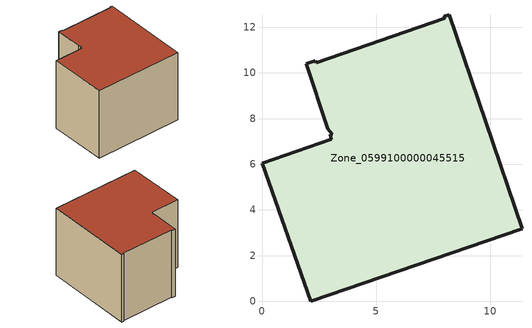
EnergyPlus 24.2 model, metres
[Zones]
Zone_0599100000045515
 floor ground (C_G): 2.89,7.56 1.95,10.41 2.33,10.54 2.37,10.44 8,12.4 7.98,12.47 8.2,12.55 11.39,3.18 2.13,0 0,6.04 3.04,7.1 2.98,7.28 3.07,7.33 z0
 wall outside (C_F): 2.13,0 11.39,3.18 8.2,12.55 7.98,12.47 8,12.4 2.37,10.44 2.33,10.54 1.95,10.41 2.89,7.56 3.07,7.33 2.98,7.28 3.04,7.1 0,6.04 2.13,0 z0:7.93
 roof outside (C_R): 8,12.4 2.37,10.44 2.33,10.54 1.95,10.41 2.89,7.56 3.07,7.33 2.98,7.28 3.04,7.1 0,6.04 2.13,0 11.39,3.18 8.2,12.55 7.98,12.47 z7.93
[BUILDING]
Pand.0599100000045515: North Axis=0; Terrain=City; Loads Convergence Tolerance Value=0.04; Temperature Convergence Tolerance Value=0.4; Solar Distribution=FullExterior; Maximum Number of Warmup Days=25; Minimum Number of Warmup Days=1
[Site:Location]
Rotterdam.The.Hague.AP_ZH_NLD Design_Conditions: Latitude=51.96; Longitude=4.45; Time Zone=1; Elevation=-4.5
[SITE:GROUNDTEMPERATURE:BUILDINGSURFACE]
18, 18, 18, 18, 18, 18, 18, 18, 18, 18, 18, 18
[MATERIAL] Thermal Absorptance=0.9; Solar Absorptance=0.7; Visible Absorptance=0.7
Name | Roughness | Thickness | Conductivity | Density | Specific Heat
G.TC.1946-1964 | MediumSmooth | 0.15 | 1 | 540 | 1210
F.TC.1946-1964 | Rough | 0.3 | 0.857143 | 1920 | 840
R.TC.1946-1964 | MediumRough | 0.2 | 0.235294 | 1500 | 1000
[CONSTRUCTION]
C_G: G.TC.1946-1964
C_F: F.TC.1946-1964
C_R: R.TC.1946-1964
[ZONE]
Zone_0599100000045515: Type=1; Multiplier=1; Ceiling Height=Autocalculate; Volume=Autocalculate; Floor Area=autocalculate; Part of Total Floor Area=Yes
[ZONEINFILTRATION:DESIGNFLOWRATE]
Infil_Zone_0599100000045515: Zone or ZoneList or Space or SpaceList=Zone_0599100000045515; Schedule=AlwaysOn; Design Flow Rate Calculation Method=Flow/Area; Flow Rate per Floor Area=0.003; Constant Term Coefficient=1; Temperature Term Coefficient=0; Velocity Term Coefficient=0; Velocity Squared Term Coefficient=0
[HVACTEMPLATE:ZONE:IDEALLOADSAIRSYSTEM]
Zone_0599100000045515: Maximum Heating Supply Air Temperature=50; Minimum Cooling Supply Air Temperature=13; Maximum Heating Supply Air Humidity Ratio=0.0156; Minimum Cooling Supply Air Humidity Ratio=0.0077; Heating Limit=NoLimit; Cooling Limit=NoLimit; Dehumidification Control Type=ConstantSensibleHeatRatio; Cooling Sensible Heat Ratio=0.7; Dehumidification Setpoint=60; Humidification Control Type=None; Humidification Setpoint=30; Outdoor Air Method=None; Outdoor Air Flow Rate per Person=0.00944; Outdoor Air Flow Rate per Zone Floor Area=0; Outdoor Air Flow Rate per Zone=0; Demand Controlled Ventilation Type=None; Outdoor Air Economizer Type=NoEconomizer; Heat Recovery Type=None; Sensible Heat Recovery Effectiveness=0.7; Latent Heat Recovery Effectiveness=0.65
[ZONECONTROL:THERMOSTAT]
ThermostatControl_Zone_0599100000045515: Zone or ZoneList=Zone_0599100000045515; Control Type Schedule=DualSetpointControlType; Control 1=Thermostat_Zone_0599100000045515; Temperature Difference Between Cutout And Setpoint=0
[THERMOSTATSETPOINT:DUALSETPOINT]
Thermostat_Zone_0599100000045515: Heating Setpoint Temperature Schedule=HeatingSetpoint_Zone_0599100000045515; Cooling Setpoint Temperature Schedule=CoolingSetpoint_Zone_0599100000045515
[SCHEDULE:COMPACT]
HeatingSetpoint_Zone_0599100000045515: Through: 12/31, For: AllDays, Until: 24:00, 21
CoolingSetpoint_Zone_0599100000045515: Through: 12/31, For: AllDays, Until: 24:00, 24
DualSetpointControlType: Through: 12/31, For: AllDays, Until: 24:00, 4
AlwaysOn: Through: 12/31, For: AllDays, Until: 24:00, 1
